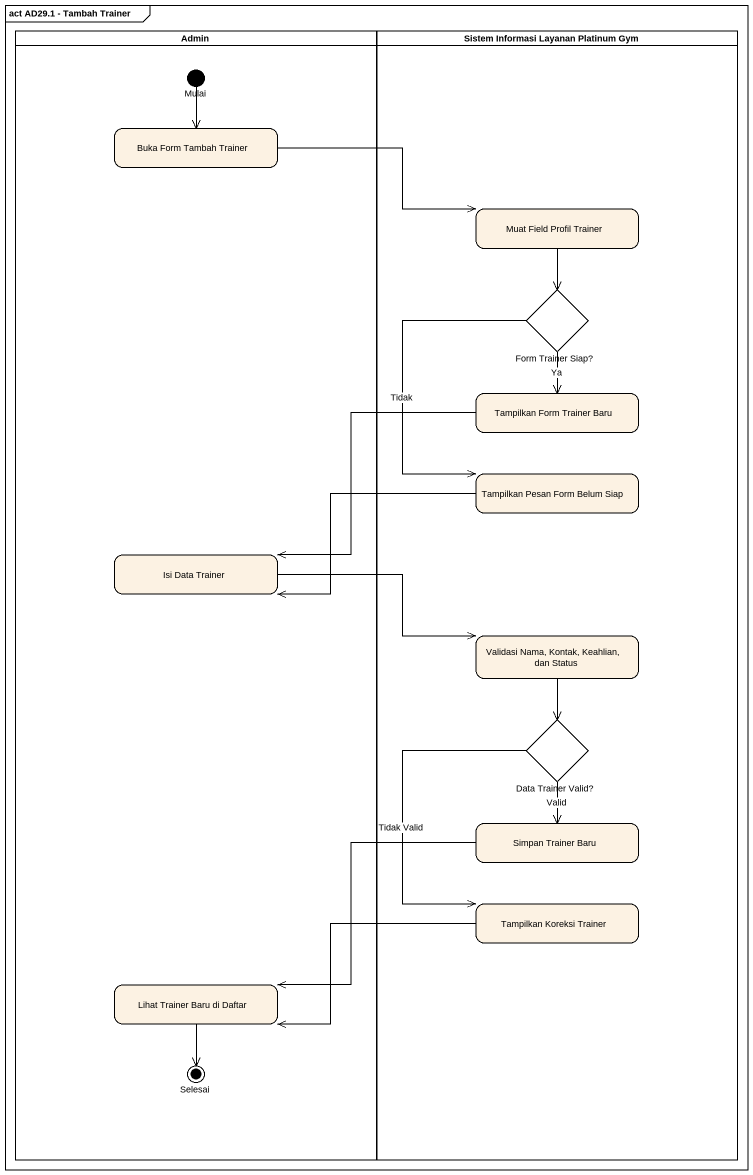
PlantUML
@startuml
mainframe act AD29.1 - Tambah Trainer
hide empty description
state Admin <<partition>> {
  state Mulai <<start>>
  state "Buka Form Tambah Trainer" as Buka_Form_Tambah_Trainer
  state "Isi Data Trainer" as Isi_Data_Trainer
  state "Lihat Trainer Baru di Daftar" as Lihat_Trainer_Baru_di_Daftar
  state Selesai <<end>>
}
state "Sistem Informasi Layanan Platinum Gym" as Sistem_Informasi_Layanan <<partition>> {
  state "Muat Field Profil Trainer" as Muat_Field_Profil_Trainer
  state "Form Trainer Siap?" as Form_Trainer_Siap <<choice>>
  state "Tampilkan Form Trainer Baru" as Tampilkan_Form_Trainer_Baru
  state "Tampilkan Pesan Form Belum Siap" as Tampilkan_Pesan_Form_Belum
  state "Validasi Nama, Kontak, Keahlian, dan Status" as Validasi_Nama_Kontak
  state "Data Trainer Valid?" as Data_Trainer_Valid <<choice>>
  state "Simpan Trainer Baru" as Simpan_Trainer_Baru
  state "Tampilkan Koreksi Trainer" as Tampilkan_Koreksi_Trainer
}
Mulai --> Buka_Form_Tambah_Trainer
Buka_Form_Tambah_Trainer -right-> Muat_Field_Profil_Trainer
Muat_Field_Profil_Trainer --> Form_Trainer_Siap
Form_Trainer_Siap --> Tampilkan_Form_Trainer_Baru : Ya
Form_Trainer_Siap --> Tampilkan_Pesan_Form_Belum : Tidak
Tampilkan_Form_Trainer_Baru -left-> Isi_Data_Trainer
Tampilkan_Pesan_Form_Belum -left-> Isi_Data_Trainer
Isi_Data_Trainer -right-> Validasi_Nama_Kontak
Validasi_Nama_Kontak --> Data_Trainer_Valid
Data_Trainer_Valid --> Simpan_Trainer_Baru : Valid
Data_Trainer_Valid --> Tampilkan_Koreksi_Trainer : Tidak Valid
Simpan_Trainer_Baru -left-> Lihat_Trainer_Baru_di_Daftar
Tampilkan_Koreksi_Trainer -left-> Lihat_Trainer_Baru_di_Daftar
Lihat_Trainer_Baru_di_Daftar --> Selesai
@enduml
